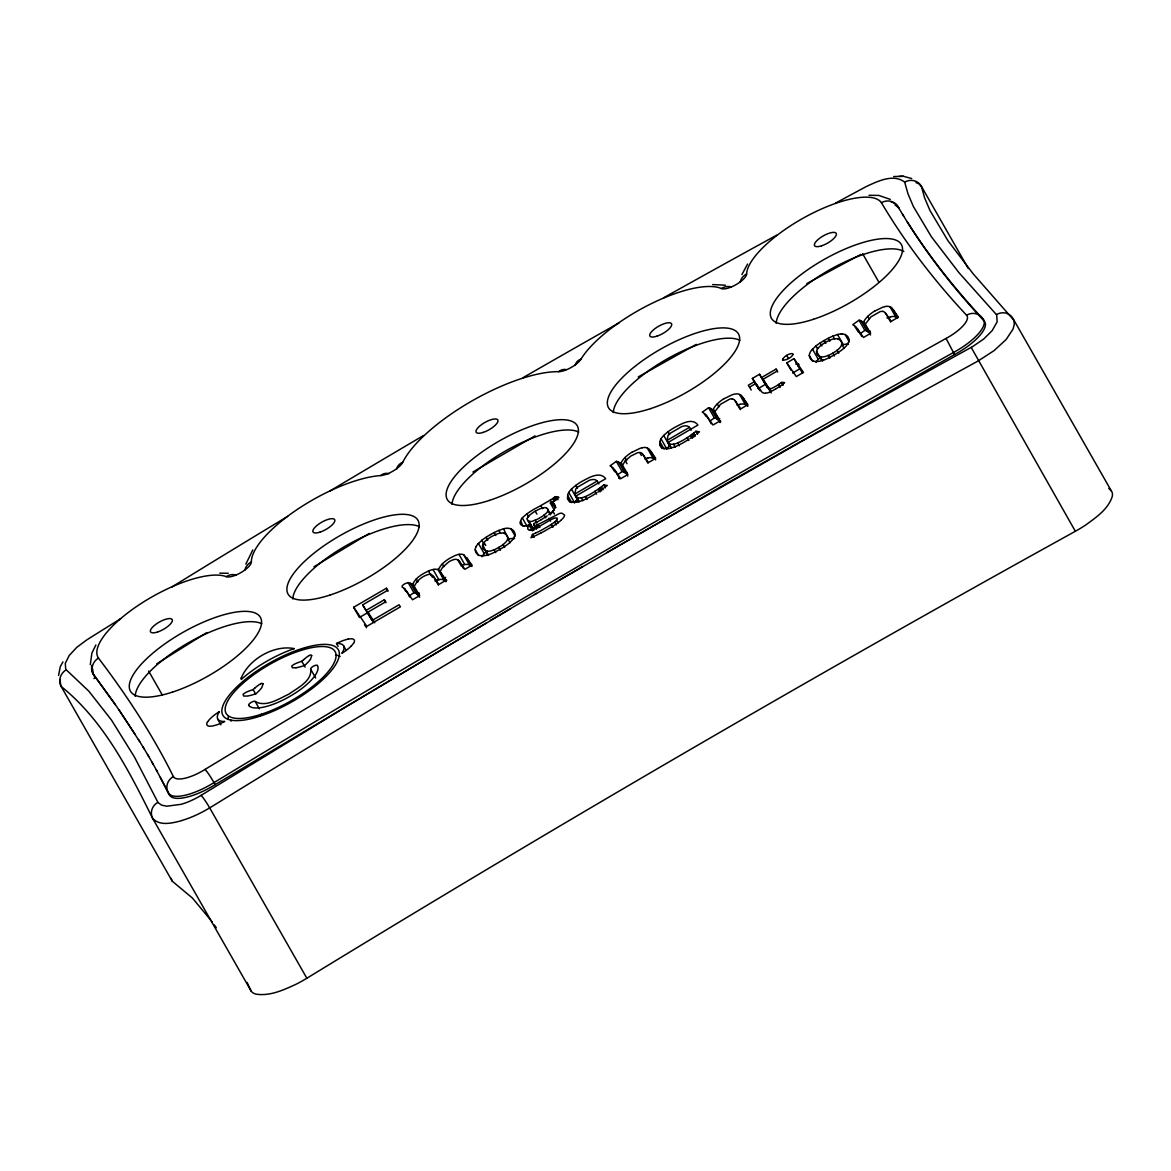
<?xml version="1.0" encoding="UTF-8"?>
<svg xmlns="http://www.w3.org/2000/svg" width="1171" height="1171" viewBox="0 0 1171 1171"><rect width="100%" height="100%" fill="white"/><g stroke="black" fill="none" stroke-linecap="round" stroke-linejoin="round"><path stroke-width="1.5" d="M571.77 502.652L567.642 495.377L567.584 498.641A35.364 11.93 -29.6 0 0 568.037 499.563L568.345 500.032A31.119 10.495 -29.6 0 0 571.565 502.022L572.37 502.154M664.016 449.005L659.888 441.73L659.844 444.995A35.364 11.93 -29.6 0 0 660.298 445.917L660.605 446.385A31.119 10.495 -29.6 0 0 663.811 448.361L664.616 448.508M58.579 675.418L60.292 666.636L62.941 661.878M90.299 664.689L91.894 653.081L95.89 644.958M60.014 679.531L60.79 685.825L172.254 881.192L192.468 898.098L212.361 922.075M534.152 525.486L533.8 525.428A4.567 1.537 -29.6 0 1 533.756 524.945L533.756 524.871A4.567 1.537 -29.6 0 0 533.756 524.403L535.381 527.331M550.692 514.596L547.545 508.99A29.216 9.851 -29.6 0 1 547.75 509.356L547.706 510.893A9.427 3.176 -29.6 0 1 546.945 512.503A9.924 3.352 -29.6 0 1 544.105 514.933L545.774 517.845M527.228 518.68L527.36 518.211A7.875 2.649 -29.6 0 1 528.311 516.631M482.628 545.291L482.891 544.413M482.715 544.983L487.458 554.439M821.53 360.141L816.582 351.402L816.963 350.114A7.919 2.664 -29.6 0 1 818.017 348.285M482.525 545.642L482.554 545.554A49.797 16.789 -29.6 0 0 483.345 548.862M816.597 351.329L816.626 351.256A49.797 16.789 -29.6 0 0 817.417 354.564M522.837 525.823L520.612 520.744M245.837 564.1L252.819 549.916M547.838 510.336L550.326 514.698M433.343 569.326A16.233 5.474 -29.6 0 1 437.412 569.604L439.023 568.462A31.266 10.539 -29.6 0 1 442.316 563.822L443.941 566.735M443.355 579.689L444.658 578.972A30.695 10.349 -29.6 0 1 445.595 577.288M782.989 358.911L782.784 359.687M476.173 546.55L475.558 548.028A19.834 6.689 -29.6 0 0 475.221 549.741L475.411 550.838A49.68 16.745 -29.6 0 0 478.983 555.244A28.104 9.485 -29.6 0 0 482.086 555.742L482.584 555.786M535.454 533.112L533.303 534.078A24.708 8.329 -29.6 0 0 532.512 534.444L531.019 537.738A9.485 3.191 -29.6 0 0 534.81 535.952L535.85 535.484A20.097 6.777 -29.6 0 0 537.182 534.869L539.041 533.888A12.749 4.303 -29.6 0 0 540.636 533.112L541.075 532.893M528.633 526.101L529.146 525.062L532.454 530.887M847.965 343.337L848.624 341.771A19.834 6.689 -29.6 0 0 848.96 340.073M513.849 537.738L514.552 536.069A19.834 6.689 -29.6 0 0 514.874 534.371M416.671 582.177L416.466 582.587A34.398 11.608 -29.6 0 1 415.998 583.392L413.787 587.095L419.584 597.269M741.902 274.541L747.596 264.075M445.902 581.767L440.12 571.58L441.555 568.974A23.654 7.977 -29.6 0 1 442.931 566.969L449.005 561.743A8.768 2.957 -29.6 0 1 454.89 559.328A14.491 4.889 -29.6 0 1 457.246 559.679L457.773 559.884A13.554 4.567 -29.6 0 1 458.754 560.528M446.122 581.343L446.766 580.172M627.817 476.158L622.035 465.97L624.977 461.33M720.063 422.511L714.281 412.324L720.546 404.317L729.635 399.15A5.914 1.991 -29.6 0 1 730.938 398.901L732.036 398.96M870.536 334.994L864.74 324.806L871.004 316.814L880.094 311.647A5.914 1.991 -29.6 0 1 881.397 311.384L882.495 311.442M720.238 422.189L720.78 421.253M207.882 721.541L208.482 720.692A17.785 6.001 -29.6 0 1 210.063 718.862A21.664 7.304 -29.6 0 1 219.401 711.631A30.036 10.129 -29.6 0 0 224.759 721.438A21.678 7.304 -29.6 0 1 213.107 725.859A15.194 5.123 -29.6 0 1 207.545 721.658M353.379 643.391L352.778 644.255A17.785 6.001 -29.6 0 1 351.198 646.07M641.43 455.519L639.79 452.606L638.678 452.548A5.914 1.991 -29.6 0 0 637.375 452.811L630.584 456.207L625.109 461.154M310.461 659.332L311.749 655.511M797.978 365.967L798.3 365.542A4.464 1.508 -29.6 0 0 798.622 364.576L798.549 364.415M477.797 544.149L482.115 540.021A18.18 6.133 -29.6 0 1 486.082 537.284A11.9 4.011 -29.6 0 1 488.775 535.586L490.561 534.532M485.702 552.214L483.594 554.337A16.496 5.562 -29.6 0 0 481.925 556.752M820.198 357.506L817.665 360.024A16.496 5.562 -29.6 0 0 815.997 362.454M820.154 342.986A18.18 6.133 -29.6 0 0 816.202 345.723L811.884 349.836A16.496 5.562 -29.6 0 0 810.215 352.266L809.629 353.73A19.834 6.689 -29.6 0 0 809.293 355.428L809.483 356.54A49.68 16.745 -29.6 0 0 813.069 360.946M528.326 516.631L529.614 515.211A6.528 2.196 -29.6 0 1 530.961 514.084L532.512 512.942A12.603 4.245 -29.6 0 1 535.235 511.185A18.18 6.133 -29.6 0 1 539.597 509.019L539.919 508.873A11.9 4.011 -29.6 0 1 543.3 507.848M576.073 500.603L576.966 499.622A21.898 7.377 -29.6 0 0 577.244 499.3L577.479 499.08A38.541 12.998 -29.6 0 1 577.976 498.626M568.682 492.523A12.53 4.23 -29.6 0 1 570.306 490.415L571.17 489.434A21.898 7.377 -29.6 0 0 571.463 489.112L572.195 488.439A44.191 14.901 -29.6 0 1 573.57 487.238L575.781 485.38A32.188 10.846 -29.6 0 1 581.841 481.427C588.471 478.017 599.757 470.669 605.714 478.705L575.708 496.153L579.016 501.978M660.942 438.862A12.53 4.23 -29.6 0 1 662.566 436.754L663.43 435.773A21.898 7.377 -29.6 0 0 663.708 435.451L664.44 434.792A44.191 14.901 -29.6 0 1 665.816 433.592L668.041 431.718A32.188 10.846 -29.6 0 1 674.086 427.766C680.732 424.37 692.017 417.008 697.96 425.044L667.968 442.506L671.276 448.317M659.873 441.73A18.765 6.323 -29.6 0 1 661.059 438.832L666.811 449.02A12.53 4.23 -29.6 0 1 668.348 446.941L669.212 445.961A21.898 7.377 -29.6 0 0 669.49 445.639L669.724 445.419A38.541 12.998 -29.6 0 1 670.485 444.746M561.187 520.085L561.699 519.602A12.793 4.318 -29.6 0 0 564.378 516.104L564.51 515.606A20.17 6.806 -29.6 0 0 564.568 514.991L561.846 513.161A10.276 3.469 -29.6 0 0 559.489 513.469L538.162 524.476L539.816 527.389M561.099 520.158L559.694 521.402A28.528 9.617 -29.6 0 1 558.626 522.222L557.528 523.042M254.927 687.948L253.844 688.929A22.117 7.465 -29.6 0 0 253.112 689.617A22.761 7.67 -29.6 0 0 252.087 689.939L250.462 690.509A19.043 6.426 -29.6 0 0 245.632 692.515L243.48 693.949A2.357 0.79 -29.6 0 0 243.041 694.388L243.685 696.057L247.344 696.057A30.636 10.334 -29.6 0 0 251.97 695.018L255.512 693.935A16.013 5.401 -29.6 0 0 255.995 693.774A15.589 5.255 -29.6 0 0 256.361 693.452L258.864 691.007A30.065 10.144 -29.6 0 0 261.792 687.64L263.051 683.835M303.626 659.639L302.542 660.605A22.117 7.465 -29.6 0 0 301.796 661.293A22.761 7.67 -29.6 0 0 300.786 661.63L299.161 662.186A19.043 6.426 -29.6 0 0 294.316 664.206L292.165 665.626A2.357 0.79 -29.6 0 0 291.74 666.079L292.384 667.748L296.029 667.733M509.283 542.993L509.048 543.183A16.233 5.474 -29.6 0 0 508.258 543.886L507.994 544.091A18.18 6.133 -29.6 0 1 504.028 546.813M548.745 514.713L549.36 514.201A34.486 11.622 -29.6 0 0 552.814 511.112A17.872 6.031 -29.6 0 0 554.161 509.283L554.805 507.702A22.293 7.509 -29.6 0 0 554.556 504.613L554.19 504.101A18.136 6.118 -29.6 0 0 553.034 503.267M554.717 521.915L555.083 521.607A5.46 1.844 -29.6 0 0 556.62 520.056A3.645 1.23 -29.6 0 0 557.118 518.519M554.498 501.422L552.844 498.509L552.024 499.036A20.273 6.836 -29.6 0 0 551.556 499.373L539.128 506.56A36.038 12.149 -29.6 0 0 533.932 509.297A38.789 13.086 -29.6 0 0 528.297 512.883L525.72 514.816A34.486 11.622 -29.6 0 0 522.266 517.904A17.375 5.855 -29.6 0 0 520.671 520.714M558.757 497.338L558.757 497.338A7.143 2.415 -29.6 0 1 558.26 497.104L557.996 497.016A7.143 2.415 -29.6 0 0 557.396 496.885A12.72 4.289 -29.6 0 1 557.045 496.87L555.727 496.694A12.72 4.289 -29.6 0 0 555.332 496.665A7.114 2.401 -29.6 0 1 554.337 497.412L553.927 497.704A7.114 2.401 -29.6 0 0 552.829 498.509M600.167 487.78L600.064 487.839A7.67 2.591 -29.6 0 0 601.367 486.916L603.738 484.911L607.281 485.497L604.573 487.458M692.412 434.134L692.324 434.192A7.67 2.591 -29.6 0 0 693.613 433.255L695.984 431.265L699.526 431.836L696.818 433.797M770.635 388.787A8.87 2.986 -29.6 0 0 775.451 386.401L775.685 386.328A16.321 5.504 -29.6 0 0 777.5 385.23L778.539 384.469A7.568 2.547 -29.6 0 0 781.057 382.697L782.404 382.39A31.954 10.773 -29.6 0 1 784.599 382.654L782.169 384.835A32.978 11.125 -29.6 0 1 775.465 389.079M558.64 497.441L557.967 497.997A5.621 1.888 -29.6 0 1 556.972 498.758L556.825 498.831A5.592 1.888 -29.6 0 0 555.742 499.549L555.2 499.929M557.323 523.203L556.942 523.481A12.749 4.303 -29.6 0 1 555.493 524.476L553.737 525.647A19.702 6.645 -29.6 0 0 552.668 526.365L543.71 531.575A19.702 6.645 -29.6 0 0 542.685 532.073L541.222 532.82M603.826 487.985L601.323 489.771M695.574 434.69L693.583 436.11A36.316 12.252 -29.6 0 1 691.519 437.515L690.026 438.496M555.713 499.563L555.142 499.973A2.825 0.951 -29.6 0 1 554.703 500.28A4.538 1.537 -29.6 0 0 553.693 500.954L553.561 501.056A4.538 1.537 -29.6 0 1 552.566 501.73L550.311 503.032L554.454 510.307M419.277 592.98A30.358 10.232 -29.6 0 0 418.633 594.165L417.784 594.678L411.987 584.49A26.611 8.973 -29.6 0 1 410.538 583.304A39.829 13.423 -29.6 0 1 409.762 583.085C407.201 581.416 398.755 586.583 403.322 587.798A20.17 6.806 -29.6 0 1 403.951 588.281A31.793 10.715 -29.6 0 1 405.166 589.335M409.147 596.054L413.89 592.687L415.544 593.273A43.444 14.652 -29.6 0 0 416.173 593.463L416.334 593.492A26.611 8.973 -29.6 0 0 417.784 594.678M617.776 461.784A13.174 4.435 -29.6 0 0 616.37 461.359L610.018 465.868L610.808 466.263A55.418 18.692 -29.6 0 1 611.452 466.629L614.79 471.737M719.623 418.471A23.215 7.831 -29.6 0 0 719.17 419.379L718.262 419.906L711.675 409.235A21.429 7.231 -29.6 0 1 711.236 408.811L711.031 408.533A14.301 4.816 -29.6 0 1 710.46 408.313L710.182 408.181A13.174 4.435 -29.6 0 0 708.616 407.698L702.263 412.221L703.068 412.616A55.418 18.692 -29.6 0 1 703.712 412.968L706.215 416.627M617.38 474.928L622.123 471.576A13.174 4.435 -29.6 0 1 623.558 471.957L623.982 472.162A17.053 5.753 -29.6 0 0 624.421 472.337L624.772 472.645A21.429 7.231 -29.6 0 0 625.212 473.084L626.909 473.04A23.215 7.831 -29.6 0 1 627.217 472.425M710.036 421.004L714.369 417.915L708.587 407.728M870.097 330.954A23.215 7.831 -29.6 0 0 869.643 331.861L868.677 332.359L862.149 321.732A21.429 7.231 -29.6 0 1 861.695 321.293L861.49 321.03A14.301 4.816 -29.6 0 1 860.919 320.795L860.583 320.634A13.174 4.435 -29.6 0 0 859.09 320.195L852.737 324.704L853.527 325.099A55.418 18.692 -29.6 0 1 854.171 325.465L858.343 332.022M860.1 333.764L864.842 330.398A13.174 4.435 -29.6 0 1 866.277 330.793L866.701 330.983A17.053 5.753 -29.6 0 0 867.14 331.173L867.491 331.481A21.429 7.231 -29.6 0 0 867.931 331.905L868.677 332.359M554.176 497.529L555.742 500.5M692.222 434.251L691.856 434.5A7.67 2.591 -29.6 0 0 690.656 435.363L692.324 438.276M547.223 515.84L546.798 516.133A38.789 13.086 -29.6 0 1 541.163 519.719M597.781 492.142L599.274 491.161A36.316 12.252 -29.6 0 0 601.323 489.771M596.463 493.02L594.97 493.986A26.26 8.856 -29.6 0 1 592.306 495.626A30.973 10.451 -29.6 0 1 583.495 500.149M688.709 439.359L687.216 440.325A26.26 8.856 -29.6 0 1 684.552 441.965A30.973 10.451 -29.6 0 1 675.74 446.502L675.301 446.634M120.686 618.698A4611.618 1554.956 -29.6 0 0 86.947 639.776L76.686 647.431L69.177 655.555L65.283 663.357L65.722 669.314L88.85 691.197L111.421 719.975L134.358 756.861L158.07 802.647L161.598 805.121L166.736 806.219L181.051 804.316A31.851 10.744 -29.6 0 0 201.061 795.387L343.22 708.47L486.58 622.855M201.017 795.329A12.442 1.259 58.3 0 1 209.697 807.902C461.872 652.174 718.174 503.149 978.195 360.931L993.959 350.7L1006.138 339.531L1013.061 329.022L1014.306 324.426L1013.91 320.312L973.13 273.765L947.968 240.743L930.008 210.575L924.651 197.972L921.328 186.174M205.276 769.259C449.547 621.333 696.438 477.739 945.787 338.565M160.368 777.383L168.302 792.811A39.843 13.437 -29.6 0 0 214.03 782.579C457.905 634.858 704.43 491.513 953.399 352.544A39.843 13.437 -29.6 0 0 982.952 318.995C954.848 288.856 929.159 256.42 907.115 221.568M566.252 369.597A12.442 10.173 -89.1 0 0 558.64 371.675A102.228 34.471 -29.6 0 0 470.23 401.931A102.228 34.471 -29.6 0 0 402.692 462.369A14.916 5.035 -29.6 0 1 380.751 475.572A86.083 29.026 -29.6 0 0 297.844 509.063A86.083 29.026 -29.6 0 0 251.355 561.963A14.901 5.021 -29.6 0 1 241.138 572.473A14.901 5.021 -29.6 0 1 226.281 576.659A77.096 25.996 -29.6 0 0 142.408 602.655A77.096 25.996 -29.6 0 0 98.466 658.102C126.746 695.34 152.581 734.612 173.367 776.549A12.457 11.695 -26.3 0 0 168.287 792.811L169.458 794.846A39.843 13.437 -29.6 0 0 215.186 784.614L510.585 608.715M490.415 620.41L536.523 593.39M540.27 517.582L540.695 517.333A9.383 3.162 -29.6 0 0 544.252 514.947M832.976 353.013L833.547 352.676A9.719 3.279 -29.6 0 0 837.221 350.217A11.52 3.879 -29.6 0 0 841.598 344.142L844.159 348.46M534.605 594.619L721.643 486.272L954.555 354.579A39.843 13.437 -29.6 0 0 984.108 321.03M368.777 612.038L359.438 617.468L353.642 607.281L386.342 588.266L387.733 590.286L362.659 604.88L372.144 620.41L362.659 604.88M756.495 385.698L752.368 378.423L759.525 374.252L767.517 387.616L768.41 387.089M841.217 334.057A12.559 4.23 -29.6 0 0 837.646 334.438L831.147 336.824A12.603 4.245 -29.6 0 0 828.248 338.331A15.882 5.357 -29.6 0 0 824.647 340.249L822.847 341.288A11.9 4.011 -29.6 0 0 820.168 343.015L821.852 345.928M758.691 388.874L754.563 381.6L748.298 385.244L751.255 390.031M761.736 377.428L776.066 369.099L777.354 370.973L763.024 379.302L771.221 392.973M786.81 362.849L793.967 358.677L803.482 372.393L796.309 376.564L786.81 362.849L790.937 370.124M749.601 387.118L755.866 383.473L761.867 392.022A23.903 8.051 -29.6 0 0 762.438 392.548L763.697 393.017A11.417 3.85 -29.6 0 0 765.38 393.251M366.362 610.223L384.278 599.801L385.669 601.821L367.767 612.243L373.549 622.43M411.987 584.49L412.88 583.963L418.676 594.151M617.995 461.872L618.2 461.974A14.301 4.816 -29.6 0 0 618.771 462.194L618.976 462.457A21.429 7.231 -29.6 0 0 619.43 462.896L621.128 462.852A23.215 7.831 -29.6 0 1 624.977 457.568A17.741 5.987 -29.6 0 1 631.901 452.196M712.48 409.718L713.373 409.206A23.215 7.831 -29.6 0 1 717.223 403.907L718.906 406.82M862.939 322.201L863.847 321.688A23.215 7.831 -29.6 0 1 867.696 316.404L869.365 319.302M578.986 501.29L574.859 494.016L597.254 480.988L598.908 483.901M671.246 447.644L667.104 440.369L689.499 427.342L691.153 430.255M758.149 388.611L765.307 384.439L767.517 387.616M550.707 513.513L552.141 512.678M792.591 373.037L799.764 368.865L802.603 372.978M541.134 519.704L537.562 521.783A13.144 4.435 -29.6 0 0 536.391 522.339L535.908 522.559M768.82 389.489L769.713 388.977M367.767 612.243L373.066 619.898L399.033 604.778L400.438 606.812L366.845 626.339L353.642 607.281M537.138 524.871L538.075 524.491M575.634 496.197A33.373 11.256 -29.6 0 0 578.211 497.675L579.147 497.953A8.241 2.781 -29.6 0 0 580.948 497.865L581.255 497.792A8.021 2.708 -29.6 0 0 585.427 496.563L586.217 496.197A27.767 9.368 -29.6 0 0 591.472 493.518L591.955 493.196A12.618 4.26 -29.6 0 0 594.97 491.264L595.424 490.971A12.618 4.26 -29.6 0 0 598.454 489.039A7.67 2.591 -29.6 0 1 599.611 488.161L601.543 490.883M667.88 442.55A33.373 11.256 -29.6 0 0 670.471 444.029L671.217 444.277A8.241 2.781 -29.6 0 0 673.193 444.204L673.501 444.146A8.021 2.708 -29.6 0 0 677.687 442.916L678.477 442.55A27.767 9.368 -29.6 0 0 683.718 439.857L684.201 439.535A12.618 4.26 -29.6 0 0 687.231 437.617L687.684 437.31A12.618 4.26 -29.6 0 0 690.714 435.378M558.655 580.538L582.734 566.515M539.421 518.08L538.982 518.329A9.383 3.162 -29.6 0 1 535.118 520.261L534.21 520.553A7.86 2.649 -29.6 0 1 531.619 521.402A9.427 3.176 -29.6 0 1 529.687 521.373L529.029 521.271A9.178 3.089 -29.6 0 1 528.121 520.744L527.462 519.909A11.959 4.025 -29.6 0 1 527.199 518.694M537.006 524.945L536.362 525.252M874.722 311.105L882.422 307.344A10.861 3.659 -29.6 0 1 884.837 306.641M724.264 398.623L731.948 394.861A10.861 3.659 -29.6 0 1 734.363 394.159A15.238 5.138 -29.6 0 1 739.648 394.525L740.862 395.022A34.881 11.769 -29.6 0 1 741.58 395.681L747.947 404.683L740.775 408.855L734.89 400.409M632.003 452.269L639.703 448.508A10.861 3.659 -29.6 0 1 642.118 447.805M606.841 552.522L800.569 441.979L972.794 346.484L983.713 339.005L992.174 330.646L997.165 321.762L996.667 314.882L959.034 272.77L931.428 236.805L913.365 206.477L907.993 193.815L904.671 182.105C893.253 173.352 877.416 181.403 866.057 186.657A4611.618 1554.956 -29.6 0 0 835.67 203.051M535.293 522.866L534.942 523.042A13.144 4.435 -29.6 0 1 533.771 523.583M309.276 655.555L307.958 656.287A18.224 6.148 -29.6 0 0 303.684 659.624M260.577 683.879L259.259 684.611A18.224 6.148 -29.6 0 0 254.985 687.948M769.435 392.183L771.733 391.085A21.224 7.158 -29.6 0 0 775.465 389.094M535.645 533.025L537.504 532.176A26.933 9.075 -29.6 0 0 539.172 531.385A46.591 15.706 -29.6 0 0 544.808 528.297L547.852 526.54A15.882 5.357 -29.6 0 0 551.307 524.374A9.485 3.191 -29.6 0 0 554.63 521.973L556.298 524.886M507.145 528.355A12.559 4.23 -29.6 0 0 503.574 528.736L497.075 531.122A12.603 4.245 -29.6 0 0 494.177 532.629A15.882 5.357 -29.6 0 0 490.576 534.547M886.945 318.014L888.833 317.312A10.773 3.63 -29.6 0 1 890.619 316.829M553.546 518.563L552.829 518.841A6.645 2.24 -29.6 0 0 550.648 519.807L540.885 525.516A23.464 7.904 -29.6 0 1 538.543 526.833L537.123 527.506A8.68 2.928 -29.6 0 1 532.805 529.394M737.115 405.268L738.359 404.829A10.773 3.63 -29.6 0 1 740.145 404.346M644.87 458.93L646.114 458.49A10.773 3.63 -29.6 0 1 647.9 457.993M532.79 529.424L532.6 529.497A6.031 2.035 -29.6 0 1 530.053 529.995M823.696 360.039L824.428 359.79A16.233 5.474 -29.6 0 1 825.321 359.482L827.107 358.677A12.603 4.245 -29.6 0 0 830.005 357.17A15.882 5.357 -29.6 0 0 833.606 355.252L835.406 354.228A11.9 4.011 -29.6 0 0 838.07 352.486M823.55 360.097L823.257 360.2A12.661 4.274 -29.6 0 1 820.666 360.99L819.715 361.166A16.496 5.562 -29.6 0 1 816.626 361.517L816.128 361.458M674.862 446.78L673.281 447.307A18.97 6.397 -29.6 0 1 668.861 448.493M582.602 500.441L581.036 500.968A18.97 6.397 -29.6 0 1 576.6 502.154M842.476 345.006L843.354 344.728L837.558 334.54M508.697 539.216L503.486 528.838M503.998 533.2A14.842 5.006 -29.6 0 0 503.164 532.922L500.207 533.186A8.021 2.708 -29.6 0 0 496.021 534.4A21.488 7.246 -29.6 0 0 492.171 536.245L491.352 536.713A12.603 4.245 -29.6 0 0 488.629 538.47L487.077 539.611A8.021 2.708 -29.6 0 0 484.077 542.554L485.745 545.466M181.959 820.578C172.591 823.008 160.486 826.36 152.801 818.675A12.457 11.725 -30.1 0 1 157.836 802.325M529.146 525.062L527.975 525.398M469.673 565.095A18.824 6.353 -29.6 0 0 464.77 564.51L463.643 564.788A11.505 3.879 -29.6 0 0 460.832 565.769M543.329 507.819L543.549 507.775A9.954 3.352 -29.6 0 1 546.008 507.76M482.54 555.815A16.496 5.562 -29.6 0 0 485.658 555.449L486.609 555.274M893.678 176.543L903.368 176.279L911.697 178.563M899.094 176.397L903.368 176.279M712.685 284.568L725.376 285.197M219.826 573.161L228.272 573.263M869.043 195.279L878.762 195.425L890.297 199.392M841.29 333.998L842.125 334.042M847.072 344.186L848.404 344.259M507.204 528.311L508.038 528.341A28.104 9.485 -29.6 0 1 511.171 528.824M513 538.499L514.581 538.572M534.327 525.501L536.186 528.487M483.447 548.804A39.902 13.452 -29.6 0 0 486.067 550.926L486.96 551.043M487.165 551.087L487.765 551.175A10.583 3.572 -29.6 0 0 489.932 551.131A10.846 3.659 -29.6 0 0 494.074 549.711L495.728 552.624M884.925 306.553A15.238 5.138 -29.6 0 1 890.121 307.007L891.321 307.505M890.707 316.726A15.238 5.138 -29.6 0 1 895.903 317.195L896.854 317.517A31.397 10.583 -29.6 0 1 897.557 318.058M740.233 404.244A15.238 5.138 -29.6 0 1 745.429 404.712L746.381 405.034A31.397 10.583 -29.6 0 1 747.288 405.766M647.987 457.905A15.238 5.138 -29.6 0 1 653.184 458.373L654.135 458.695A31.397 10.583 -29.6 0 1 655.116 459.515M550.311 503.032L553.005 503.281L555.493 507.643M718.262 419.906L717.472 419.423A21.429 7.231 -29.6 0 1 717.018 418.998L716.74 418.706A17.053 5.753 -29.6 0 1 716.242 418.501L715.832 418.296A13.174 4.435 -29.6 0 0 714.412 417.886M769.845 388.494L770.064 388.552A3.776 1.273 -29.6 0 0 770.679 388.64M443.838 579.821L438.159 569.677M916.029 182.603L917.947 183.393M458.973 554.322A18.824 6.353 -29.6 0 1 463.892 554.908L472.089 565.139L464.931 569.296L458.783 560.514M918.796 183.876L921.372 186.262L968.315 268.554M471.298 566.325L469.571 565.154L463.789 554.966M1108.791 488.424L1111.352 490.927A69.587 19.761 -29.7 0 1 1112.318 496.211C1108.439 509.048 1096.363 517.187 1086.073 524.74A42.024 11.93 -29.7 0 1 1075.359 531.283A5710.938 1621.996 -29.7 0 0 306.861 978.239A42.024 11.93 -29.7 0 1 295.839 984.357C283.543 989.993 270.018 996.287 256.156 994.164A69.587 19.761 -29.7 0 1 251.209 991.193L152.816 818.705C129.015 770.811 103.663 720.633 61.185 686.469A12.457 11.725 -43.3 0 1 66.059 669.9M705.63 414.563L706.991 416.305M902.49 214.147C925.661 252.643 953.501 288.198 984.138 321.015L982.967 318.98A12.457 11.695 -43.5 0 0 966.573 315.219C934.385 280.806 905.446 243.261 881.426 202.7A77.096 25.996 -29.6 0 0 807.961 215.552A77.096 25.996 -29.6 0 0 746.586 274.043M405.181 589.32L412.529 599.772L419.701 595.6L413.787 587.095M885.364 312.891L891.248 321.337L898.42 317.18L892.053 308.163A34.881 11.769 -29.6 0 0 891.336 307.49M689.499 427.342L687.626 426.083A15.955 5.372 -29.6 0 0 684.171 425.981A8.709 2.942 -29.6 0 0 681.595 426.654L669.797 433.519A8.709 2.942 -29.6 0 0 668.041 435.363L667.104 440.369M597.254 480.988L595.38 479.729A15.955 5.372 -29.6 0 0 591.926 479.642A8.709 2.942 -29.6 0 0 589.35 480.3L577.537 487.165A8.709 2.942 -29.6 0 0 575.795 489.024L574.859 494.016M403.936 588.281L405.634 591.253M248.779 705.235A3.718 1.259 -29.6 0 1 251.282 702.337A3.718 1.259 -29.6 0 1 255.219 701.502C265.89 707.708 279.108 698.633 288.988 694.066C297.214 688.065 312.145 681.098 310.696 669.226A3.718 1.259 -29.6 0 1 313.199 666.328A3.718 1.259 -29.6 0 1 317.121 665.494M528.428 529.482L528.545 529.629A6.338 2.137 -29.6 0 0 529.79 530.214M716.886 418.823L711.031 408.533M653.184 458.373L647.402 448.186L648.617 448.669A34.881 11.769 -29.6 0 1 649.334 449.327L655.701 458.344L648.529 462.516L642.645 454.07A24.137 8.138 -29.6 0 0 639.981 452.46M624.597 472.425L618.815 462.238M115.329 704.84L93.548 674.555A89.552 30.197 -29.6 0 1 91.806 665.406M867.287 331.217L861.49 321.03M547.486 508.917L547.325 508.697A15.955 5.372 -29.6 0 0 546.14 507.672M864.74 324.806L870.653 333.325L863.481 337.497L856.089 327.046A36.389 12.266 -29.6 0 0 855.05 326.197M763.024 379.302L770.986 391.319M752.368 378.423L754.563 381.6M714.281 412.324L720.18 420.843L713.022 425L707.05 416.393M622.035 465.97L627.934 474.489L620.762 478.661L613.37 468.21A36.389 12.266 -29.6 0 0 612.331 467.361M440.12 571.58L446.122 580.245L438.949 584.402L433.446 576.469A39.653 13.364 -29.6 0 0 430.796 574.361L432.406 577.303M364.518 624.802L366.538 627.729M214.337 924.914L216.298 927.754M527.623 520.158L533.478 530.419M119.193 710.036L139.627 741.521M134.928 734.071L114.173 702.805L93.548 674.555A12.457 11.725 -36 0 1 98.481 658.073M138.471 739.487L144.223 749.001M881.426 202.685A12.457 11.725 -32.8 0 1 897.996 206.667L903.646 216.196M143.067 746.966L148.717 756.539M147.561 754.505L153.094 764.121M1111.352 490.927L1012.959 318.439A12.457 11.695 -38.6 0 0 996.462 314.575M1075.359 531.283L971.183 347.392M862.617 253.683L878.894 282.226M148.644 671.042L162.213 694.827M209.697 807.902L306.861 978.253M897.996 206.667L899.152 208.701A89.552 30.197 -29.6 0 0 895.098 205.071M954.555 354.579L946.066 338.463M893.414 309.964L897.542 317.239M890.121 307.007L895.903 317.195M885.744 313.404L890.707 322.127M863.847 321.688L869.629 331.876M859.06 320.225L864.842 330.398M857.582 328.978L861.71 336.253M849.268 341.873L845.14 334.584L845.974 335.082A50.909 17.17 -29.6 0 1 849.063 340.014M832.932 336.018L834.586 338.931M837.104 350.202L838.758 353.115M828.248 338.331L829.902 341.244M832.83 353.1L834.484 355.999M824.121 340.527L825.775 343.44M829.8 358.326L828.146 355.413A10.846 3.659 -29.6 0 1 824.077 356.76A10.583 3.572 -29.6 0 1 821.866 356.848L820.242 356.613L822.657 360.961M815.909 345.913L817.563 348.826M812.484 349.119L818.266 359.307M809.307 355.428L812.615 361.254M793.967 358.677L799.764 368.865M786.692 355.413L788.346 358.326M776.066 369.099L777.705 372.012M781.481 382.346L783.136 385.259M778.539 384.469L780.193 387.381M759.525 374.252L765.307 384.439M755.866 383.473L759.994 390.748M742.941 397.467L747.903 406.205M739.648 394.525L745.429 404.712M735.286 400.921L740.233 409.645M713.373 409.206L719.155 419.394M707.108 416.481L711.251 423.77M695.984 431.265L697.638 434.178M693.598 433.255L695.252 436.168M692.134 434.309L693.788 437.222M687.187 437.603L688.841 440.516M677.687 442.931L679.341 445.829M668.041 431.718L669.695 434.631M673.501 444.146L675.155 447.059M663.708 435.451L669.49 445.639M659.741 444.248L662.23 448.61M650.695 451.128L655.658 459.852M643.025 454.568L647.987 463.306M624.992 457.568L626.646 460.481M625.358 460.803L627.012 463.716M621.128 462.852L626.909 473.04M620.22 463.379L626.017 473.567M616.341 461.389L622.123 471.576M614.863 470.142L619.825 478.866M603.738 484.911L605.392 487.824M601.352 486.916L603.006 489.829M598.425 489.024L600.064 491.937M594.941 491.249L596.595 494.162M585.427 496.577L587.081 499.49M575.781 485.38L577.435 488.292M581.255 497.792L582.895 500.705M571.463 489.112L577.244 499.3M574.566 502.681L568.769 492.493A18.765 6.323 -29.6 0 0 567.628 495.392M567.496 497.895L569.97 502.257M556.357 496.782L558.011 499.695M555.332 496.665L556.986 499.578M552.551 501.73L555.859 507.541M550.253 500.222L553.561 506.048M552.785 511.112L554.425 514.025M556.488 520.1L558.143 523.013M548.906 518.226L550.56 521.139M540.856 505.696L542.51 508.609M551.263 524.345L552.917 527.257M535.235 511.185L536.889 514.098M535.162 520.144L536.816 523.056M536.172 525.223L537.826 528.136M533.756 524.915L536.23 529.277M526.965 513.762L528.619 516.674M529.029 521.271L533.991 530.009M532.512 534.444L534.166 537.357M522.295 517.904L527.257 526.628M515.196 536.172L511.068 528.897L511.888 529.38A50.909 17.17 -29.6 0 1 514.991 534.313M510.088 542.773L507.599 538.397A11.52 3.879 -29.6 0 1 503.164 544.515A9.719 3.279 -29.6 0 1 499.461 546.945L497.895 547.896A9.383 3.162 -29.6 0 1 494.03 549.828M498.861 530.317L500.515 533.229M503.032 544.5L504.686 547.413M494.177 532.629L495.831 535.542M498.758 547.399L500.412 550.311M486.126 537.328L487.78 540.241M481.837 540.212L484.326 544.588M486.111 550.897L488.585 555.274M478.412 543.432L484.194 553.62M475.236 549.726L478.544 555.552M466.98 557.777L471.942 566.501M464.741 564.524L458.959 554.337L457.846 554.615A11.505 3.879 -29.6 0 0 454.48 555.83L449.752 558.274A17.36 5.855 -29.6 0 0 442.36 563.822M459.427 561.363L463.555 568.638M457.773 559.884L460.247 564.246M438.613 569.413L444.395 579.601M438.862 579.777L433.08 569.589A7.86 2.649 -29.6 0 0 428.454 571.082A22.937 7.729 -29.6 0 0 425.19 572.619L422.145 574.375A14.272 4.816 -29.6 0 0 416.291 578.942A30.358 10.232 -29.6 0 0 412.851 583.978M433.446 576.469L438.408 585.193M428.454 571.067L430.928 575.429M416.305 578.942L417.959 581.855M410.538 583.304L416.334 593.492M408.094 582.499L413.89 592.687M406.63 591.253L409.938 597.078M386.342 588.266L387.996 591.179M384.278 599.801L385.932 602.714M373.066 619.898L374.72 622.796M338.156 646.392L336.501 643.479A30.036 10.129 -29.6 0 1 343.645 645.88L346.104 650.271M310.696 669.226L315.658 677.965M301.796 661.293L305.104 667.119M253.112 689.617L255.585 693.979M255.219 701.502L259.347 708.777M217.645 719.038L220.938 724.849M214.03 782.565L215.186 784.614M151.937 762.087L157.368 771.748M156.211 769.713L169.458 794.846M172.254 881.192L171.2 878.426M247.096 982.469L251.209 991.193M792.767 354.228L792.826 354.389A4.464 1.508 -29.6 0 1 792.518 355.369L792.064 355.94A5.533 1.874 -29.6 0 1 785.331 359.863L784.965 359.921A6.206 2.093 -29.6 0 1 782.389 359.965M209.668 807.873A44.308 14.242 -29.6 0 1 182.105 820.403M94.675 676.604A89.552 30.197 -29.6 0 1 92.772 669.212M205.057 769.464A12.457 1.23 58.4 0 1 213.927 782.477M890.633 201.617A89.552 30.197 -29.6 0 1 898.025 206.652M904.671 182.12A12.471 11.739 -31.5 0 1 921.343 186.174M171.478 587.213A4611.618 1554.956 -29.6 0 1 287.627 516.396M329.68 491.147A4611.618 1554.956 -29.6 0 1 423.536 435.524M522.661 377.882A4611.618 1554.956 -29.6 0 1 619.122 322.845M663.547 297.844A4611.618 1554.956 -29.6 0 1 776.578 235.225M204.823 769.552A27.387 9.236 -29.6 0 1 173.41 776.549M966.558 315.248A27.387 9.236 -29.6 0 1 946.27 338.317M226.266 576.674A12.442 11.3 -68.8 0 1 236.074 575.093M575.195 365.44A12.442 10.012 31.4 0 1 581.065 359.073A14.916 5.035 -29.6 0 1 558.655 371.661M581.006 359.087A86.039 29.012 -29.6 0 1 649.422 304.592A86.039 29.012 -29.6 0 1 721.453 288.549A14.901 5.021 -29.6 0 0 736.178 284.553A14.901 5.021 -29.6 0 0 746.63 274.029A12.442 11.461 2.5 0 0 740.248 281.86M721.453 288.549A12.442 11.359 -66.4 0 1 731.348 286.997M396.618 469.147A12.442 10.495 26.1 0 1 402.722 462.355M380.751 475.587A12.442 9.617 86.3 0 1 388.86 473.816M244.929 569.896A12.442 11.505 -0.4 0 1 251.341 561.963M416.876 582.119A13.291 4.479 -29.6 0 1 422.936 576.791A8.783 2.957 -29.6 0 1 430.928 574.244M439.125 579.513A16.233 5.474 -29.6 0 1 443.194 579.791M434.88 580.962A7.86 2.649 -29.6 0 1 438.92 579.718M503.998 546.784A11.9 4.011 -29.6 0 1 501.32 548.511L499.534 549.565A15.882 5.357 -29.6 0 1 495.919 551.512A12.603 4.245 -29.6 0 1 493.02 552.99L491.249 553.795A16.233 5.474 -29.6 0 0 490.356 554.088L489.185 554.512A12.661 4.274 -29.6 0 1 486.594 555.288M509.839 542.48A12.661 4.274 -29.6 0 0 511.727 540.68A12.559 4.23 -29.6 0 0 513.732 537.855M509.356 538.923A12.559 4.23 -29.6 0 1 512.927 538.543M503.881 533.288A44.688 15.062 -29.6 0 1 507.848 538.279M482.964 544.383A7.919 2.664 -29.6 0 1 483.93 542.597M476.129 546.564A16.496 5.562 -29.6 0 1 477.827 544.134M529.746 526.526A34.486 11.622 -29.6 0 1 531.21 525.267M523.876 525.823A21.561 7.275 -29.6 0 1 520.29 521.49M553.576 518.416A3.059 1.025 -29.6 0 1 555.625 517.963L555.976 517.977A7.597 2.562 -29.6 0 1 557.294 518.402M535.323 525.486A2.898 0.981 -29.6 0 1 534.518 525.589M533.171 529.907A15.955 5.372 -29.6 0 1 532.922 528.911M533.054 528.853A9.954 3.352 -29.6 0 1 533.39 527.799M528.004 525.355A13.964 4.713 -29.6 0 1 523.393 526.233M528.077 529.292A15.355 5.182 -29.6 0 1 528.077 526.891M574.478 502.71A12.53 4.23 -29.6 0 1 576.103 500.603M576.556 502.198A18.897 6.367 -29.6 0 1 572.443 502.11M618.903 478.149A36.389 12.266 -29.6 0 1 619.078 478.324M642.206 447.717A15.238 5.138 -29.6 0 1 647.402 448.186M668.802 448.552A18.897 6.367 -29.6 0 1 664.689 448.449M704.576 413.714A36.389 12.266 -29.6 0 1 705.615 414.563M732.226 398.813A24.137 8.138 -29.6 0 1 734.759 400.482M717.325 403.893A17.741 5.987 -29.6 0 1 724.146 398.535M769.391 392.3A8.299 2.796 -29.6 0 1 765.761 393.105M769.332 388.391A6.411 2.166 -29.6 0 1 769.845 388.494M783.106 358.868A5.957 2.005 -29.6 0 1 786.619 355.369A5.914 1.991 -29.6 0 1 792.943 354.125M795.724 364.079A5.914 1.991 -29.6 0 1 798.739 364.313M838.099 352.515A18.18 6.133 -29.6 0 0 842.051 349.792L842.33 349.587A16.233 5.474 -29.6 0 1 843.018 348.973L843.925 348.182A12.661 4.274 -29.6 0 0 845.799 346.367A12.559 4.23 -29.6 0 0 847.804 343.557M842.081 334.072A28.104 9.485 -29.6 0 1 845.242 334.511M843.442 344.611A12.559 4.23 -29.6 0 1 846.999 344.245M837.953 338.99A44.688 15.062 -29.6 0 1 841.92 343.981M831.952 353.583A9.383 3.162 -29.6 0 1 828.102 355.53M820.139 356.628A39.902 13.452 -29.6 0 1 817.519 354.506M818.148 348.255A8.021 2.708 -29.6 0 1 821.164 345.313L822.701 344.172A12.603 4.245 -29.6 0 1 825.423 342.4L826.243 341.947A21.488 7.246 -29.6 0 1 830.093 340.102A8.021 2.708 -29.6 0 1 834.294 338.873L837.236 338.624A14.842 5.006 -29.6 0 1 838.07 338.902M816.158 361.444A28.104 9.485 -29.6 0 1 813.011 360.99M882.7 311.296A24.137 8.138 -29.6 0 1 885.217 312.979M867.799 316.39A17.741 5.987 -29.6 0 1 874.62 311.018M227.833 719.228A66.352 22.366 -29.6 0 1 228.55 716.418M336.077 655.072A66.352 22.366 -29.6 0 1 340.146 656.375M231.097 721.263A62.648 21.122 -29.6 0 1 230.965 720.15M343.645 645.88A30.022 10.129 -29.6 0 1 341.859 653.345A21.664 7.304 -29.6 0 0 351.241 646.07M336.516 643.523A21.678 7.304 -29.6 0 1 348.153 639.088M348.094 639.146A15.194 5.123 -29.6 0 1 353.715 643.289M317.356 665.362A39.141 13.203 -29.6 0 1 290.364 696.057A39.141 13.203 -29.6 0 1 248.559 705.366M309.422 655.321A3.776 1.273 -29.6 0 1 311.574 655.599M296.014 667.748A30.636 10.334 -29.6 0 0 300.669 666.694L304.197 665.626A16.013 5.401 -29.6 0 0 304.68 665.45A15.589 5.255 -29.6 0 0 305.046 665.128L307.563 662.684A30.08 10.144 -29.6 0 0 310.476 659.332M260.723 683.644A3.776 1.273 -29.6 0 1 262.875 683.908M156.636 663.928A4029.572 1358.697 -29.6 0 1 206.857 632.545M313.945 566.793A4029.572 1358.697 -29.6 0 1 369.319 533.405M472.908 472.03A4029.572 1358.697 -29.6 0 1 535.074 435.861M638.21 376.974A4029.572 1358.697 -29.6 0 1 696.321 344.391M806.834 283.587A4029.572 1358.697 -29.6 0 1 860.802 254.458M135.192 696.291A74.681 25.396 -29.6 0 1 187.975 643.025A74.681 25.396 -29.6 0 1 261.733 623.733M292.765 598.952A74.71 25.411 -29.6 0 1 346.001 545.715A74.71 25.411 -29.6 0 1 419.423 526.701M452.006 504.35A74.768 25.425 -29.6 0 1 505.272 451.113A74.768 25.425 -29.6 0 1 578.708 432.055M613.253 412.558A74.71 25.411 -29.6 0 1 666.489 359.307A74.71 25.411 -29.6 0 1 739.911 340.293M776.197 323.416A74.681 25.411 -29.6 0 1 830.488 269.345A74.681 25.411 -29.6 0 1 903.822 251.516M95.539 677.833A37.853 12.764 -29.6 0 1 93.914 678.521M241.182 678.141L241.285 679.458A58.579 19.746 -29.6 0 1 294.316 648.617C274.102 644.562 248.896 659.156 241.182 678.141M172.532 692.076A74.724 25.191 -29.6 0 0 260.621 617.776A74.724 25.191 -29.6 0 0 153.123 652.92A74.724 25.191 -29.6 0 0 172.532 692.076M330.105 595.014A74.724 25.191 -29.6 0 0 418.193 520.729A74.724 25.191 -29.6 0 0 310.71 555.874A74.724 25.191 -29.6 0 0 330.105 595.014M489.376 500.412A74.724 25.191 -29.6 0 0 577.464 426.112A74.724 25.191 -29.6 0 0 469.966 461.257A74.724 25.191 -29.6 0 0 489.376 500.412M650.608 408.62A74.724 25.191 -29.6 0 0 738.681 334.321A74.724 25.191 -29.6 0 0 631.198 369.465A74.724 25.191 -29.6 0 0 650.608 408.62M813.508 319.259A74.724 25.191 -29.6 0 0 901.597 244.973A74.724 25.191 -29.6 0 0 794.114 280.118A74.724 25.191 -29.6 0 0 813.508 319.259M157.558 632.018A12.457 4.201 -29.6 0 0 172.239 619.635A12.457 4.201 -29.6 0 0 154.323 625.49A12.457 4.201 -29.6 0 0 157.558 632.018M320.034 532.117A12.457 4.201 -29.6 0 0 334.716 519.734A12.457 4.201 -29.6 0 0 316.799 525.589A12.457 4.201 -29.6 0 0 320.034 532.117M483.169 432.406A12.457 4.201 -29.6 0 0 497.851 420.023A12.457 4.201 -29.6 0 0 479.934 425.878A12.457 4.201 -29.6 0 0 483.169 432.406M656.902 336.194A12.457 4.201 -29.6 0 0 671.583 323.811A12.457 4.201 -29.6 0 0 653.667 329.666A12.457 4.201 -29.6 0 0 656.902 336.194M821.574 245.822A12.457 4.201 -29.6 0 0 836.255 233.439A12.457 4.201 -29.6 0 0 818.339 239.294A12.457 4.201 -29.6 0 0 821.574 245.822M260.299 716.081A66.352 22.366 -29.6 0 0 338.521 650.095A66.352 22.366 -29.6 0 0 243.07 681.302A66.352 22.366 -29.6 0 0 260.299 716.081M261.426 714.208A62.648 21.122 -29.6 0 0 335.287 651.91A62.648 21.122 -29.6 0 0 245.163 681.376A62.648 21.122 -29.6 0 0 261.426 714.208"/></g></svg>
